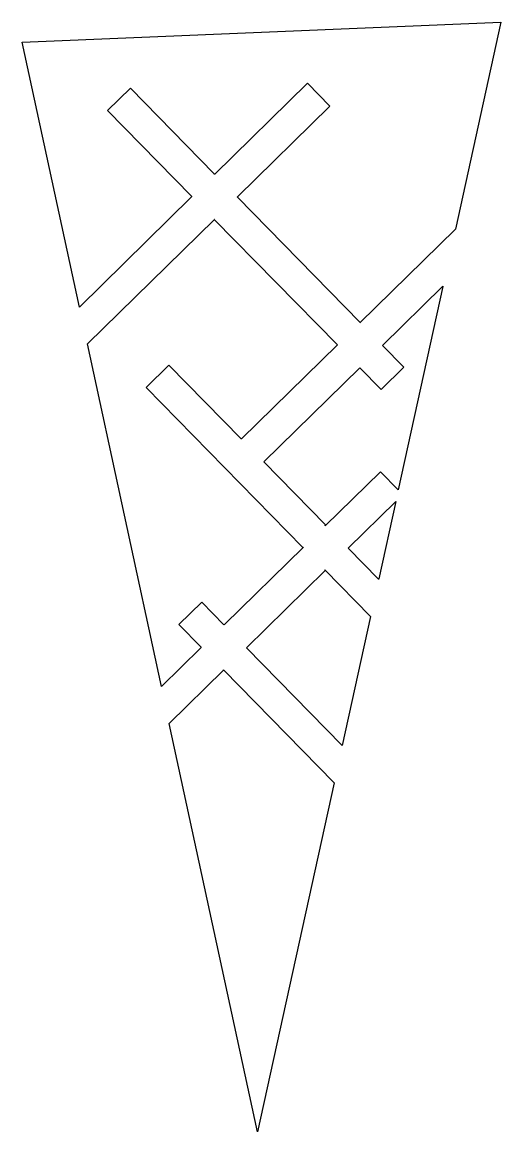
# Model space of a CAD drawing. Header units: centimetres. Extents: x -4.4 to 4.4, y -10.1 to 10.1.
import ezdxf

# ---------------------------------------------------------------- set-up
doc = ezdxf.new("R2010")
doc.units = ezdxf.units.CM
doc.header["$MEASUREMENT"] = 0
doc.layers.add('Camada 1', color=7, linetype='Continuous')

msp = doc.modelspace()

# ---------------------------------------------------------------- linework, layer by layer
at = {"layer": 'Camada 1'}
for points, knots in [([(-4.36844, 9.75613), (-4.36844, 9.75613), (-3.32421, 4.92431), (-3.32421, 4.92431), (-3.32421, 4.92431), (-3.32421, 4.92431), (-1.27533, 6.93284), (-1.27533, 6.93284), (-1.27533, 6.93284), (-1.27533, 6.93284), (-1.27533, 6.94548), (-1.27533, 6.94548), (-1.27533, 6.94548), (-1.27533, 6.94548), (-2.80896, 8.51005), (-2.80896, 8.51005), (-2.80896, 8.51005), (-2.80896, 8.51005), (-2.39314, 8.91769), (-2.39314, 8.91769), (-2.39314, 8.91769), (-2.39314, 8.91769), (-0.86139, 7.35538), (-0.86139, 7.35538), (-0.86139, 7.35538), (-0.86139, 7.35538), (-0.8556, 7.34434), (-0.8556, 7.34434), (-0.8556, 7.34434), (-0.8556, 7.34434), (0.84044, 9.00701), (0.84044, 9.00701), (0.84044, 9.00701), (0.84044, 9.00701), (1.24818, 8.59103), (1.24818, 8.59103), (1.24818, 8.59103), (1.24818, 8.59103), (-0.4411, 6.93485), (-0.4411, 6.93485), (-0.4411, 6.93485), (-0.4411, 6.93485), (-0.44099, 6.92665), (-0.44099, 6.92665), (-0.44099, 6.92665), (-0.44099, 6.92665), (1.79974, 4.64086), (1.79974, 4.64086), (1.79974, 4.64086), (1.79974, 4.64086), (1.79384, 4.63332), (1.79384, 4.63332), (1.79384, 4.63332), (1.79384, 4.63332), (3.54016, 6.34546), (3.54016, 6.34546), (3.54016, 6.34546), (3.54016, 6.34546), (4.36844, 10.12017), (4.36844, 10.12017), (4.36844, 10.12017), (4.36844, 10.12017), (-4.36844, 9.75613), (-4.36844, 9.75613)], [0, 0, 0, 0, 0.05882353, 0.05882353, 0.05882353, 0.05882353, 0.11764706, 0.11764706, 0.11764706, 0.11764706, 0.17647059, 0.17647059, 0.17647059, 0.17647059, 0.23529412, 0.23529412, 0.23529412, 0.23529412, 0.29411765, 0.29411765, 0.29411765, 0.29411765, 0.35294118, 0.35294118, 0.35294118, 0.35294118, 0.41176471, 0.41176471, 0.41176471, 0.41176471, 0.47058824, 0.47058824, 0.47058824, 0.47058824, 0.52941176, 0.52941176, 0.52941176, 0.52941176, 0.58823529, 0.58823529, 0.58823529, 0.58823529, 0.64705882, 0.64705882, 0.64705882, 0.64705882, 0.70588235, 0.70588235, 0.70588235, 0.70588235, 0.76470588, 0.76470588, 0.76470588, 0.76470588, 0.82352941, 0.82352941, 0.82352941, 0.82352941, 0.88235294, 0.88235294, 0.88235294, 0.88235294, 1, 1, 1, 1]), ([(-1.10005, -1.28168), (-1.10005, -1.28168), (-1.50647, -0.86721), (-1.50647, -0.86721), (-1.50647, -0.86721), (-1.50647, -0.86721), (-1.09049, -0.45959), (-1.09049, -0.45959), (-1.09049, -0.45959), (-1.09049, -0.45959), (-0.68825, -0.86978), (-0.68825, -0.86978), (-0.68825, -0.86978), (-0.68825, -0.86978), (-0.67385, -0.86777), (-0.67385, -0.86777), (-0.67385, -0.86777), (-0.67385, -0.86777), (0.76495, 0.54281), (0.76495, 0.54281), (0.76495, 0.54281), (0.76495, 0.54281), (0.75593, 0.53929), (0.75593, 0.53929), (0.75593, 0.53929), (0.75593, 0.53929), (-2.10459, 3.45711), (-2.10459, 3.45711), (-2.10459, 3.45711), (-2.10459, 3.45711), (-1.68861, 3.86476), (-1.68861, 3.86476), (-1.68861, 3.86476), (-1.68861, 3.86476), (-0.37048, 2.52012), (-0.37048, 2.52012), (-0.37048, 2.52012), (-0.37048, 2.52012), (-0.36241, 2.51932), (-0.36241, 2.51932), (-0.36241, 2.51932), (-0.36241, 2.51932), (1.38487, 4.23226), (1.38487, 4.23226), (1.38487, 4.23226), (1.38487, 4.23226), (-0.86099, 6.52318), (-0.86099, 6.52318), (-0.86099, 6.52318), (-0.86099, 6.52318), (-0.8607, 6.52358), (-0.8607, 6.52358), (-0.8607, 6.52358), (-0.8607, 6.52358), (-3.17866, 4.2511), (-3.17866, 4.2511), (-3.17866, 4.2511), (-3.17866, 4.2511), (-1.82786, -1.99913), (-1.82786, -1.99913), (-1.82786, -1.99913), (-1.82786, -1.99913), (-1.10798, -1.29338), (-1.10798, -1.29338), (-1.10798, -1.29338), (-1.10798, -1.29338), (-1.10005, -1.28168), (-1.10005, -1.28168)], [0, 0, 0, 0, 0.05555556, 0.05555556, 0.05555556, 0.05555556, 0.11111111, 0.11111111, 0.11111111, 0.11111111, 0.16666667, 0.16666667, 0.16666667, 0.16666667, 0.22222222, 0.22222222, 0.22222222, 0.22222222, 0.27777778, 0.27777778, 0.27777778, 0.27777778, 0.33333333, 0.33333333, 0.33333333, 0.33333333, 0.38888889, 0.38888889, 0.38888889, 0.38888889, 0.44444444, 0.44444444, 0.44444444, 0.44444444, 0.5, 0.5, 0.5, 0.5, 0.55555556, 0.55555556, 0.55555556, 0.55555556, 0.61111111, 0.61111111, 0.61111111, 0.61111111, 0.66666667, 0.66666667, 0.66666667, 0.66666667, 0.72222222, 0.72222222, 0.72222222, 0.72222222, 0.77777778, 0.77777778, 0.77777778, 0.77777778, 0.83333333, 0.83333333, 0.83333333, 0.83333333, 0.88888889, 0.88888889, 0.88888889, 0.88888889, 1, 1, 1, 1]), ([(3.30916, 5.3034), (3.30916, 5.3034), (2.20833, 4.22419), (2.20833, 4.22419), (2.20833, 4.22419), (2.20833, 4.22419), (2.59901, 3.82557), (2.59901, 3.82557), (2.59901, 3.82557), (2.59901, 3.82557), (2.18303, 3.41782), (2.18303, 3.41782), (2.18303, 3.41782), (2.18303, 3.41782), (1.79248, 3.81631), (1.79248, 3.81631), (1.79248, 3.81631), (1.79248, 3.81631), (1.79235, 3.81644), (1.79235, 3.81644), (1.79235, 3.81644), (1.79235, 3.81644), (0.04144, 2.09998), (0.04144, 2.09998), (0.04144, 2.09998), (0.04144, 2.09998), (0.03983, 2.10159), (0.03983, 2.10159), (0.03983, 2.10159), (0.03983, 2.10159), (1.16989, 0.94893), (1.16989, 0.94893), (1.16989, 0.94893), (1.16989, 0.94893), (1.16502, 0.93496), (1.16502, 0.93496), (1.16502, 0.93496), (1.16502, 0.93496), (2.17023, 1.9204), (2.17023, 1.9204), (2.17023, 1.9204), (2.17023, 1.9204), (2.49633, 1.58785), (2.49633, 1.58785), (2.49633, 1.58785), (2.49633, 1.58785), (3.31077, 5.29966), (3.31077, 5.29966), (3.31077, 5.29966), (3.31024, 5.30086), (3.30971, 5.30205), (3.30916, 5.3034)], [0, 0, 0, 0, 0.07142857, 0.07142857, 0.07142857, 0.07142857, 0.14285714, 0.14285714, 0.14285714, 0.14285714, 0.21428571, 0.21428571, 0.21428571, 0.21428571, 0.28571429, 0.28571429, 0.28571429, 0.28571429, 0.35714286, 0.35714286, 0.35714286, 0.35714286, 0.42857143, 0.42857143, 0.42857143, 0.42857143, 0.5, 0.5, 0.5, 0.5, 0.57142857, 0.57142857, 0.57142857, 0.57142857, 0.64285714, 0.64285714, 0.64285714, 0.64285714, 0.71428571, 0.71428571, 0.71428571, 0.71428571, 0.78571429, 0.78571429, 0.78571429, 0.78571429, 0.85714286, 0.85714286, 0.85714286, 0.85714286, 1, 1, 1, 1]), ([(2.14012, -0.03555), (2.14012, -0.03555), (2.45061, 1.37944), (2.45061, 1.37944), (2.45061, 1.37944), (2.45061, 1.37944), (1.58301, 0.52896), (1.58301, 0.52896), (1.58301, 0.52896), (1.58301, 0.52896), (1.58195, 0.52867), (1.58195, 0.52867), (1.58195, 0.52867), (1.58195, 0.52867), (2.13768, -0.03825), (2.13768, -0.03825), (2.13768, -0.03825), (2.13848, -0.03729), (2.1393, -0.0365), (2.14012, -0.03555)], [0, 0, 0, 0, 0.16666667, 0.16666667, 0.16666667, 0.16666667, 0.33333333, 0.33333333, 0.33333333, 0.33333333, 0.5, 0.5, 0.5, 0.5, 0.66666667, 0.66666667, 0.66666667, 0.66666667, 1, 1, 1, 1]), ([(1.98997, -0.71949), (1.98997, -0.71949), (1.15804, 0.12897), (1.15804, 0.12897), (1.15804, 0.12897), (1.15804, 0.12897), (1.16466, 0.11892), (1.16466, 0.11892), (1.16466, 0.11892), (1.16466, 0.11892), (-0.27444, -1.29179), (-0.27444, -1.29179), (-0.27444, -1.29179), (-0.27444, -1.29179), (1.47327, -3.07458), (1.47327, -3.07458), (1.47327, -3.07458), (1.47327, -3.07458), (1.98997, -0.71976), (1.98997, -0.71976), (1.98997, -0.71976), (1.98997, -0.71976), (1.98997, -0.71949), (1.98997, -0.71949)], [0, 0, 0, 0, 0.14285714, 0.14285714, 0.14285714, 0.14285714, 0.28571429, 0.28571429, 0.28571429, 0.28571429, 0.42857143, 0.42857143, 0.42857143, 0.42857143, 0.57142857, 0.57142857, 0.57142857, 0.57142857, 0.71428571, 0.71428571, 0.71428571, 0.71428571, 1, 1, 1, 1]), ([(-0.69187, -1.70118), (-0.69187, -1.70118), (-1.68242, -2.6722), (-1.68242, -2.6722), (-1.68242, -2.6722), (-1.68242, -2.6722), (-0.07277, -10.12017), (-0.07277, -10.12017), (-0.07277, -10.12017), (-0.07277, -10.12017), (1.32404, -3.75434), (1.32404, -3.75434), (1.32404, -3.75434), (1.32404, -3.75434), (-0.69658, -1.69321), (-0.69658, -1.69321), (-0.69658, -1.69321), (-0.69658, -1.69321), (-0.69187, -1.70118), (-0.69187, -1.70118)], [0, 0, 0, 0, 0.16666667, 0.16666667, 0.16666667, 0.16666667, 0.33333333, 0.33333333, 0.33333333, 0.33333333, 0.5, 0.5, 0.5, 0.5, 0.66666667, 0.66666667, 0.66666667, 0.66666667, 1, 1, 1, 1])]:
    msp.add_open_spline(points, degree=3, knots=knots, dxfattribs=at)

doc.saveas('drawing.dxf')
